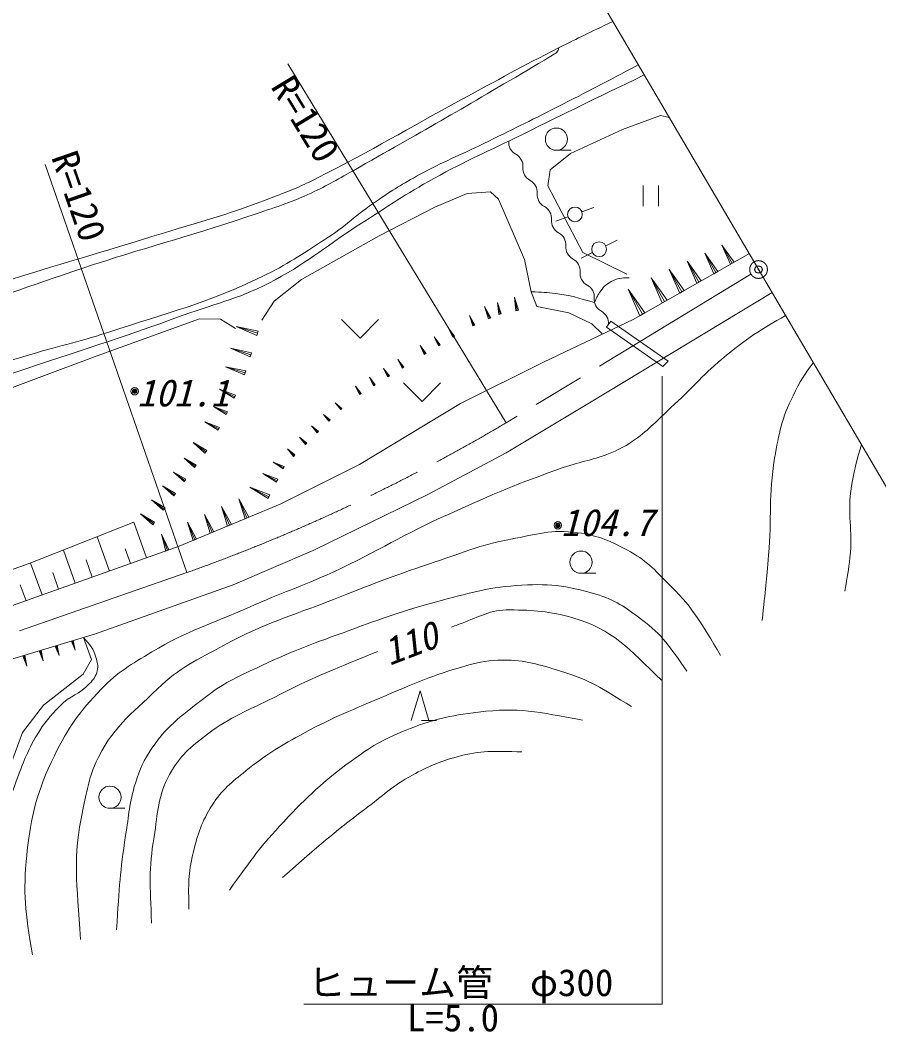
# Model space of a CAD drawing. Units: millimetres, scale not verified. Extents: x 40000 to 680000, y 20000 to 380000.
# Drawn here: x 302480 to 360555, y 253140 to 321585 of the extents above; entities that cross this region are included whole.
import ezdxf
from ezdxf.enums import TextEntityAlignment as Align

# ---------------------------------------------------------------- set-up
doc = ezdxf.new("R2010")
doc.units = ezdxf.units.MM
doc.header["$LTSCALE"] = 1000
doc.header["$PDMODE"] = 32
doc.header["$PDSIZE"] = 500
doc.linetypes.add('CHAIN', pattern=[18.5, 12, -1.5, 3.5, -1.5])
for name, color, linetype, lineweight in [('M-BGD', 7, 'Continuous', 13), ('M-BMK', 2, 'CHAIN', 13), ('M-STR-HTXT', 7, 'Continuous', 13)]:
    doc.layers.add(name, color=color, linetype=linetype, lineweight=lineweight)
doc.layers.add('M-OTRS', color=6, linetype='Continuous')
doc.styles.add('ＭＳ ゴシック', font='')
doc.styles.get('ＭＳ ゴシック').set_extended_font_data('MS Gothic')

msp = doc.modelspace()

# ---------------------------------------------------------------- linework, layer by layer
at = {"layer": 'M-BGD'}
for p, q in [((338751, 312789), (339751, 312789)), ((344610, 310394), (344610, 308994)), ((345660, 310394), (345660, 308994)), ((340472, 308615), (341287, 308905)), ((338715, 307989), (339530, 308279)), ((342087, 306315), (342861, 306702)), ((350641, 305144), (349945, 306369)), ((350764, 305213), (349945, 306369)), ((350519, 305074), (349945, 306369)), ((340418, 305481), (341192, 305868)), ((348394, 303866), (347591, 305279)), ((348535, 303946), (347591, 305279)), ((348253, 303786), (347591, 305279)), ((349527, 304510), (348778, 305828)), ((349659, 304585), (348778, 305828)), ((349395, 304435), (348778, 305828)), ((347242, 303211), (346384, 304720)), ((347393, 303297), (346384, 304720)), ((347091, 303126), (346384, 304720)), ((349659, 304585), (349395, 304435)), ((350764, 305213), (350519, 305074)), ((346071, 302546), (345158, 304152)), ((346232, 302637), (345158, 304152)), ((345910, 302454), (345158, 304152)), ((348535, 303946), (348253, 303786)), ((344563, 301688), (343601, 303381)), ((344732, 301785), (343601, 303381)), ((344393, 301592), (343601, 303381)), ((347393, 303297), (347091, 303126)), ((336100, 301938), (335907, 302851)), ((336191, 301957), (335907, 302851)), ((336008, 301919), (335907, 302851)), ((346232, 302637), (345910, 302454)), ((334238, 301414), (333878, 302205)), ((334317, 301450), (333878, 302205)), ((334158, 301379), (333878, 302205)), ((334939, 301693), (334770, 302489)), ((335018, 301710), (334770, 302489)), ((334859, 301676), (334770, 302489)), ((336191, 301957), (336008, 301919)), ((324222, 301333), (325472, 300083)), ((326722, 301333), (325472, 300083)), ((333169, 300929), (332862, 301605)), ((333237, 300960), (332862, 301605)), ((333101, 300898), (332862, 301605)), ((334317, 301450), (334158, 301379)), ((335018, 301710), (334859, 301676)), ((342432, 301225), (342145, 300815)), ((342432, 301225), (346307, 298512)), ((344732, 301785), (344393, 301592)), ((318539, 300400), (317095, 300859)), ((318585, 300544), (317095, 300859)), ((318493, 300255), (317095, 300859)), ((318585, 300544), (318493, 300255)), ((331806, 300178), (331458, 300748)), ((331863, 300213), (331458, 300748)), ((331749, 300143), (331458, 300748)), ((333237, 300960), (333101, 300898)), ((342145, 300815), (345953, 298149)), ((330838, 299587), (330490, 300157)), ((330895, 299622), (330490, 300157)), ((330781, 299552), (330490, 300157)), ((331863, 300213), (331749, 300143)), ((318078, 298951), (316696, 299391)), ((318122, 299089), (316696, 299391)), ((318034, 298813), (316696, 299391)), ((329871, 298996), (329524, 299565)), ((329928, 299031), (329524, 299565)), ((329814, 298962), (329524, 299565)), ((330895, 299622), (330781, 299552)), ((318122, 299089), (318034, 298813)), ((328362, 298072), (328021, 298626)), ((328417, 298106), (328021, 298626)), ((328306, 298038), (328021, 298626)), ((329928, 299031), (329814, 298962)), ((346307, 298512), (345953, 298149)), ((317687, 297722), (316362, 298143)), ((317729, 297854), (316362, 298143)), ((317645, 297589), (316362, 298143)), ((317729, 297854), (317645, 297589)), ((327399, 297481), (327063, 298028)), ((327454, 297514), (327063, 298028)), ((327344, 297447), (327063, 298028)), ((328417, 298106), (328306, 298038)), ((326438, 296890), (326105, 297430)), ((326492, 296923), (326105, 297430)), ((326383, 296857), (326105, 297430)), ((327454, 297514), (327344, 297447)), ((316998, 296111), (315958, 296628)), ((317050, 296215), (315958, 296628)), ((316946, 296007), (315958, 296628)), ((325477, 296300), (325150, 296834)), ((325531, 296333), (325150, 296834)), ((325424, 296267), (325150, 296834)), ((326492, 296923), (326383, 296857)), ((328415, 297047), (329665, 295797)), ((330915, 297047), (329665, 295797)), ((317050, 296215), (316946, 296007)), ((324197, 295282), (323794, 295687)), ((324237, 295322), (323794, 295687)), ((324156, 295242), (323794, 295687)), ((325531, 296333), (325424, 296267)), ((316450, 295007), (315555, 295452)), ((316494, 295097), (315555, 295452)), ((316405, 294918), (315555, 295452)), ((316494, 295097), (316405, 294918)), ((324237, 295322), (324156, 295242)), ((315916, 293933), (314963, 294406)), ((315963, 294028), (314963, 294406)), ((315869, 293838), (314963, 294406)), ((323406, 294496), (322989, 294917)), ((323448, 294538), (322989, 294917)), ((323364, 294455), (322989, 294917)), ((323448, 294538), (323364, 294455)), ((315963, 294028), (315869, 293838)), ((322613, 293708), (322180, 294143)), ((322656, 293751), (322180, 294143)), ((322569, 293665), (322180, 294143)), ((322656, 293751), (322569, 293665)), ((315033, 292384), (314172, 293010)), ((315096, 292470), (314172, 293010)), ((314971, 292298), (314172, 293010)), ((321816, 292917), (321369, 293367)), ((321861, 292961), (321369, 293367)), ((321771, 292872), (321369, 293367)), ((321861, 292961), (321771, 292872)), ((315096, 292470), (314971, 292298)), ((321017, 292122), (320554, 292588)), ((321064, 292169), (320554, 292588)), ((320970, 292076), (320554, 292588)), ((314320, 291403), (313570, 291948)), ((314375, 291478), (313570, 291948)), ((314266, 291328), (313570, 291948)), ((320307, 291309), (319596, 291671)), ((320343, 291380), (319596, 291671)), ((320270, 291238), (319596, 291671)), ((321064, 292169), (320970, 292076)), ((313624, 290444), (312854, 291003)), ((313679, 290521), (312854, 291003)), ((313568, 290367), (312854, 291003)), ((314375, 291478), (314266, 291328)), ((319858, 290427), (318888, 290921)), ((319907, 290524), (318888, 290921)), ((319809, 290330), (318888, 290921)), ((320343, 291380), (320270, 291238)), ((313679, 290521), (313568, 290367)), ((319907, 290524), (319809, 290330)), ((312924, 289481), (312113, 290070)), ((312983, 289562), (312113, 290070)), ((312865, 289400), (312113, 290070)), ((312983, 289562), (312865, 289400)), ((319306, 289342), (318016, 289998)), ((319372, 289471), (318016, 289998)), ((319240, 289213), (318016, 289998)), ((312218, 288509), (311366, 289129)), ((312280, 288595), (311366, 289129)), ((312156, 288424), (311366, 289129)), ((317817, 287907), (317272, 289209)), ((317947, 287962), (317272, 289209)), ((317686, 287853), (317272, 289209)), ((319372, 289471), (319240, 289213)), ((311507, 287530), (310613, 288179)), ((311572, 287619), (310613, 288179)), ((311442, 287441), (310613, 288179)), ((312280, 288595), (312156, 288424)), ((316634, 287413), (316105, 288676)), ((316760, 287465), (316105, 288676)), ((316507, 287360), (316105, 288676)), ((311020, 285204), (310164, 287614)), ((311572, 287619), (311442, 287441)), ((314291, 286433), (313794, 287621)), ((314410, 286483), (313794, 287621)), ((314172, 286383), (313794, 287621)), ((315458, 286921), (314946, 288147)), ((315581, 286972), (314946, 288147)), ((315336, 286870), (314946, 288147)), ((317947, 287962), (317686, 287853)), ((312431, 285705), (312035, 286819)), ((312542, 285745), (312035, 286819)), ((312319, 285666), (312035, 286819)), ((315581, 286972), (315336, 286870)), ((316760, 287465), (316507, 287360)), ((308517, 284315), (307692, 286638)), ((314410, 286483), (314172, 286383)), ((306194, 283490), (305398, 285733)), ((309928, 284816), (309573, 285815)), ((312542, 285745), (312319, 285666)), ((303952, 282694), (303183, 284858)), ((307356, 283903), (306943, 285064)), ((305073, 283092), (304675, 284213)), ((340414, 284164), (341414, 284164)), ((302870, 282310), (302485, 283392)), ((304847, 279239), (304979, 279279)), ((304913, 279259), (305113, 278601)), ((304979, 279279), (305113, 278601)), ((305939, 279570), (306064, 279608)), ((305939, 279570), (306192, 278962)), ((306002, 279589), (306192, 278962)), ((306064, 279608), (306192, 278962)), ((302646, 278570), (302790, 278614)), ((302718, 278592), (302936, 277874)), ((302790, 278614), (302936, 277874)), ((303750, 278905), (303888, 278947)), ((303750, 278905), (304028, 278238)), ((303819, 278926), (304028, 278238)), ((303888, 278947), (304028, 278238)), ((304847, 279239), (305113, 278601)), ((302646, 278570), (302936, 277874)), ((328927, 274204), (329527, 276204)), ((329527, 276204), (330127, 274204)), ((329627, 274204), (330627, 274204)), ((308548, 268262), (309548, 268262))]:
    msp.add_line(p, q, dxfattribs=at)
for points in [[(346388, 314997), (345786, 315139), (343219, 314186), (339699, 312571), (338332, 311453), (338166, 310377), (340527, 305863), (343508, 304413)], [(318819, 301280), (319648, 302577), (321497, 304041), (326770, 306995), (330525, 308927), (332706, 309866), (334280, 309976), (334832, 309479), (336599, 305393), (337040, 303212), (337427, 302219), (339580, 301777), (341154, 301031), (341856, 300342)], [(272347, 271772), (288569, 277230), (313229, 285989), (320062, 288846), (325424, 291517), (332257, 295658), (337931, 298474), (343935, 301332), (351803, 305804)], [(301973, 278366), (307564, 280064), (316881, 283376), (322347, 285737), (330050, 289505), (335350, 292321), (341107, 295758), (353334, 303164)], [(278009, 274963), (277450, 275895), (276269, 285709), (276787, 286717), (279051, 287628), (292896, 293357), (307445, 298795), (314595, 301390), (316031, 301363), (317052, 300728)], [(310164, 287614), (303083, 284819), (287865, 279415)], [(300467, 267302), (300652, 267784), (301646, 270683), (302640, 273389), (304048, 275238), (306726, 277336), (307306, 278330), (306759, 279819)]]:
    msp.add_lwpolyline(points, dxfattribs=at)
for centre, radius in [((338751, 313539), 750), ((340001, 308447), 500), ((341639, 306091), 500), ((310220, 296479), 150), ((310220, 296479), 120), ((310220, 296479), 90), ((310220, 296479), 60), ((310220, 296479), 30), ((310220, 296479), 20), ((338842, 287410), 150), ((338842, 287410), 120), ((338842, 287410), 90), ((338842, 287410), 60), ((338842, 287410), 30), ((338842, 287410), 20), ((340414, 284914), 750), ((308548, 269012), 750)]:
    msp.add_circle(centre, radius, dxfattribs=at)
for centre, start, end in [((336441, 313334), 175.45883, 241.70216), ((335565, 311708), 355.45883, 61.70216), ((337406, 311562), 175.45883, 241.70216), ((336531, 309936), 355.45883, 61.70216), ((338371, 309790), 175.45883, 241.70216), ((337496, 308164), 355.45883, 61.70216), ((339336, 308018), 175.45883, 241.70216), ((338461, 306392), 355.45883, 61.70216), ((340302, 306246), 175.45883, 241.70216), ((339426, 304621), 355.45883, 61.70216), ((341267, 304474), 175.45883, 241.70216), ((340392, 302849), 355.45883, 61.70216), ((342232, 302703), 175.45883, 241.70216), ((341357, 301077), 355.45883, 61.70216)]:
    msp.add_arc(centre, 923, start, end, dxfattribs=at)
for points, knots in [([(270461, 291091), (271457, 291742), (271770, 291925), (272649, 292390), (273922, 293064), (274717, 293267), (276045, 293825), (280237, 295589), (282561, 296636), (286784, 298325), (291776, 300322), (294543, 301529), (299621, 303295), (303919, 304789), (306408, 305377), (310747, 306746), (314273, 307858), (316304, 308328), (319747, 309672), (320876, 310113), (321510, 310365), (322591, 310914), (326454, 312877), (328522, 314159), (332336, 316215), (334894, 317594), (336303, 318412), (338900, 319714), (340354, 320443), (340875, 320702), (342568, 321504)], [0, 0, 0, 0, 1, 1, 1, 2, 2, 2, 3, 3, 3, 4, 4, 4, 5, 5, 5, 6, 6, 6, 7, 7, 7, 8, 8, 8, 9, 9, 9, 10, 10, 10, 10]), ([(247857, 290610), (249642, 289866), (250258, 289647), (251861, 289251), (253916, 288743), (255129, 288586), (257245, 288630), (259295, 288672), (260447, 288835), (262463, 289209), (265618, 289796), (267383, 290180), (270461, 291091), (271747, 291471), (272472, 291676), (273727, 292149), (278088, 293797), (280405, 295034), (284742, 296746), (289584, 298658), (292318, 299678), (297207, 301467), (300877, 302810), (302946, 303529), (306648, 304780), (311001, 306251), (313521, 306822), (317871, 308300), (319470, 308843), (320388, 309100), (321929, 309791), (323164, 310344), (323813, 310744), (324993, 311406), (329652, 314018), (332237, 315525), (336837, 318238), (337537, 318651), (337928, 318884), (338618, 319315), (338681, 319355), (338724, 319368), (338777, 319419), (338867, 319506), (338872, 319585), (338900, 319714)], [0, 0, 0, 0, 1, 1, 1, 2, 2, 2, 3, 3, 3, 4, 4, 4, 5, 5, 5, 6, 6, 6, 7, 7, 7, 8, 8, 8, 9, 9, 9, 10, 10, 10, 11, 11, 11, 12, 12, 12, 13, 13, 13, 14, 14, 14, 15, 15, 15, 15]), ([(273578, 288132), (273583, 288258), (273596, 288332), (273659, 288439), (273747, 288590), (273878, 288606), (274035, 288684), (274459, 288896), (274704, 289005), (275155, 289150), (275883, 289384), (276305, 289468), (277037, 289690), (279250, 290364), (280478, 290781), (282665, 291535), (284938, 292318), (286181, 292843), (288425, 293707), (291287, 294808), (292844, 295547), (295732, 296578), (298492, 297563), (300072, 298018), (302873, 298878), (305018, 299537), (306267, 299750), (308395, 300461), (312509, 301836), (314937, 302343), (318840, 304239), (320575, 305082), (321470, 305705), (323091, 306751), (324516, 307670), (325169, 308392), (326570, 309346), (327678, 310101), (328321, 310496), (329496, 311141), (331145, 312046), (332141, 312412), (333830, 313239), (335767, 314186), (336850, 314721), (338772, 315696), (341041, 316847), (341941, 317324), (344289, 318573)], [0, 0, 0, 0, 1, 1, 1, 2, 2, 2, 3, 3, 3, 4, 4, 4, 5, 5, 5, 6, 6, 6, 7, 7, 7, 8, 8, 8, 9, 9, 9, 10, 10, 10, 11, 11, 11, 12, 12, 12, 13, 13, 13, 14, 14, 14, 15, 15, 15, 16, 16, 16, 16]), ([(275528, 277802), (275527, 278984), (275521, 279306), (275482, 280269), (275430, 281565), (275311, 282286), (275234, 283582), (275176, 284541), (274970, 285090), (275123, 286039), (275239, 286754), (275371, 287198), (275841, 287750), (276708, 288769), (277577, 288948), (278823, 289434), (280141, 289949), (280940, 290064), (282274, 290539), (286209, 291941), (288310, 293003), (292226, 294459), (296013, 295867), (298211, 296440), (302040, 297730), (306524, 299241), (309065, 300006), (313511, 301623), (315955, 302512), (317438, 302775), (319723, 304016), (322118, 305316), (323260, 306377), (325557, 307844), (327456, 309057), (328490, 309790), (330462, 310881), (332749, 312146), (334110, 312704), (336453, 313862), (339769, 315501), (340994, 316093), (344692, 317886)], [0, 0, 0, 0, 1, 1, 1, 2, 2, 2, 3, 3, 3, 4, 4, 4, 5, 5, 5, 6, 6, 6, 7, 7, 7, 8, 8, 8, 9, 9, 9, 10, 10, 10, 11, 11, 11, 12, 12, 12, 13, 13, 13, 14, 14, 14, 14]), ([(341336, 302478), (341447, 302789), (341504, 302908), (341665, 303154), (341898, 303508), (342082, 303693), (342450, 303902), (342872, 304142), (343147, 304139), (343665, 304160)], [0, 0, 0, 0, 1, 1, 1, 2, 2, 2, 3, 3, 3, 3]), ([(337040, 303212), (337824, 303192), (338067, 303169), (338720, 303086), (339761, 302954), (340135, 302820), (341336, 302478)], [0, 0, 0, 0, 1, 1, 1, 2, 2, 2, 2]), ([(303300, 258339), (302828, 261306), (302651, 262475), (302927, 265110), (303210, 267815), (303598, 269374), (304790, 271818), (305734, 273752), (306471, 274771), (307958, 276325), (309105, 277524), (309964, 277977), (311382, 278838), (313807, 280310), (315388, 280721), (317980, 281874), (320170, 282849), (321463, 283243), (323639, 284249), (326769, 285695), (328388, 286787), (331535, 288196), (334488, 289519), (336154, 290250), (339210, 291316), (340479, 291759), (341257, 291815), (342495, 292338), (343131, 292606), (343480, 292791), (344041, 293193), (345084, 293942), (345549, 294511), (346498, 295374), (347875, 296627), (348523, 297464), (349949, 298660), (351612, 300054), (352625, 300687), (354251, 301602)], [0, 0, 0, 0, 1, 1, 1, 2, 2, 2, 3, 3, 3, 4, 4, 4, 5, 5, 5, 6, 6, 6, 7, 7, 7, 8, 8, 8, 9, 9, 9, 10, 10, 10, 11, 11, 11, 12, 12, 12, 13, 13, 13, 13]), ([(352663, 280969), (352902, 283094), (352955, 283658), (353105, 285386), (353326, 287945), (353083, 289417), (353512, 291949), (353800, 293645), (353992, 294632), (354755, 296173), (355232, 297140), (355555, 297659), (356128, 298403)], [0, 0, 0, 0, 1, 1, 1, 2, 2, 2, 3, 3, 3, 4, 4, 4, 4]), ([(358251, 282949), (358459, 284011), (358495, 284336), (358601, 285232), (358823, 287102), (358398, 288196), (358712, 290054), (358899, 291165), (358990, 291600), (359383, 292859)], [0, 0, 0, 0, 1, 1, 1, 2, 2, 2, 3, 3, 3, 3]), ([(306561, 259385), (306317, 263342), (305993, 264804), (306719, 268150), (306995, 269418), (307070, 270169), (307603, 271353), (308646, 273670), (309947, 274579), (311772, 276349), (313280, 277814), (314425, 278298), (316272, 279303), (319023, 280801), (320757, 281244), (323670, 282395), (326183, 283389), (327594, 283945), (330158, 284797), (332291, 285506), (333456, 286054), (335666, 286468), (337402, 286792), (338418, 287165), (340166, 286909), (341641, 286694), (342456, 286343), (343755, 285612), (344988, 284918), (345516, 284267), (346515, 283265), (348099, 281679), (348511, 280824), (349856, 278599)], [0, 0, 0, 0, 1, 1, 1, 2, 2, 2, 3, 3, 3, 4, 4, 4, 5, 5, 5, 6, 6, 6, 7, 7, 7, 8, 8, 8, 9, 9, 9, 10, 10, 10, 11, 11, 11, 11]), ([(308990, 260033), (309201, 263067), (309219, 263939), (309611, 266411), (309833, 267808), (309841, 268625), (310274, 269972), (310586, 270943), (310817, 271490), (311392, 272333), (312518, 273984), (313537, 274613), (315105, 275853), (316412, 276885), (317331, 277201), (318832, 277923), (321073, 279001), (322405, 279441), (324740, 280297), (327052, 281145), (328350, 281629), (330731, 282257), (332774, 282797), (333924, 283180), (336032, 283334), (338141, 283488), (339388, 283358), (341415, 282754), (342738, 282360), (343401, 281869), (344507, 281043), (345964, 279954), (346398, 279219), (347571, 277537)], [0, 0, 0, 0, 1, 1, 1, 2, 2, 2, 3, 3, 3, 4, 4, 4, 5, 5, 5, 6, 6, 6, 7, 7, 7, 8, 8, 8, 9, 9, 9, 10, 10, 10, 11, 11, 11, 11]), ([(331656, 280525), (331967, 280652), (332058, 280680), (332318, 280774), (333566, 281224), (334263, 281699), (335590, 281685), (337269, 281666), (338241, 281608), (339855, 281146), (342612, 280358), (343609, 279078), (345860, 276922)], [0, 0, 0, 0, 1, 1, 1, 2, 2, 2, 3, 3, 3, 4, 4, 4, 4]), ([(301347, 267474), (301702, 268696), (301817, 269051), (302186, 270038), (302666, 271322), (302924, 272060), (303622, 273240), (304111, 274068), (304489, 274473), (305149, 275173), (305829, 275893), (306510, 275965), (307174, 276700), (307437, 276992), (307596, 277183), (307689, 277565), (307775, 277916), (307685, 278135), (307597, 278486), (307448, 279082), (307195, 279306), (306759, 279819)], [0, 0, 0, 0, 1, 1, 1, 2, 2, 2, 3, 3, 3, 4, 4, 4, 5, 5, 5, 6, 6, 6, 7, 7, 7, 7]), ([(311364, 260496), (311258, 263156), (311166, 264074), (311530, 266321), (311802, 267999), (311768, 269051), (312579, 270545), (313278, 271832), (313981, 272391), (315147, 273278), (316745, 274494), (317860, 274846), (319647, 275763), (322308, 277128), (323284, 277488), (326645, 278869)], [0, 0, 0, 0, 1, 1, 1, 2, 2, 2, 3, 3, 3, 4, 4, 4, 5, 5, 5, 5]), ([(313890, 261435), (313857, 263138), (313826, 263795), (314180, 265244), (314502, 266563), (314736, 267328), (315464, 268474), (316145, 269546), (316755, 269994), (317742, 270793), (319066, 271867), (319891, 272376), (321386, 273195), (323435, 274319), (324659, 274809), (326811, 275721), (329068, 276679), (330328, 277263), (332691, 277916), (333622, 278173), (334169, 278287), (335134, 278289), (336682, 278291), (337545, 277992), (339027, 277543), (341035, 276935), (341774, 276404), (343831, 275142)], [0, 0, 0, 0, 1, 1, 1, 2, 2, 2, 3, 3, 3, 4, 4, 4, 5, 5, 5, 6, 6, 6, 7, 7, 7, 8, 8, 8, 9, 9, 9, 9]), ([(316624, 262718), (318215, 264955), (318728, 265667), (320309, 267356), (321945, 269104), (322934, 270040), (324864, 271456), (326184, 272424), (326990, 272915), (328509, 273527), (330364, 274274), (331492, 274521), (333478, 274769), (336214, 275110), (337435, 274784), (340518, 274231)], [0, 0, 0, 0, 1, 1, 1, 2, 2, 2, 3, 3, 3, 4, 4, 4, 5, 5, 5, 5]), ([(320226, 263588), (322825, 265839), (323523, 266496), (325775, 268185), (327018, 269116), (327641, 269761), (329005, 270504), (330127, 271114), (330798, 271407), (332028, 271746), (333686, 272203), (334463, 272124), (336418, 272077)], [0, 0, 0, 0, 1, 1, 1, 2, 2, 2, 3, 3, 3, 4, 4, 4, 4])]:
    msp.add_open_spline(points, degree=3, knots=knots, dxfattribs=at)
for p in [(310220, 296479), (338842, 287410)]:
    msp.add_point(p, dxfattribs=at)
at = {"layer": 'M-BMK'}
for p, q in [((351909, 304406), (335347, 294345)), ((313758, 284213), (253873, 263387))]:
    msp.add_line(p, q, dxfattribs=at)
msp.add_circle((352422, 304717), 600, dxfattribs=at)
msp.add_arc((271994, 401269), 124284, 289.63552, 300.6467, dxfattribs=at)
at = {"layer": 'M-OTRS'}
msp.add_point((352422, 304717), dxfattribs=at)
at = {"layer": 'M-STR-HTXT'}
for p, q in [((363320, 286151), (336842, 331260)), ((335347, 294345), (320589, 318639)), ((313758, 284213), (304159, 311815))]:
    msp.add_line(p, q, dxfattribs=at)
msp.add_lwpolyline([(345902, 297491), (345902, 255003), (321654, 255003)], dxfattribs=at)

# ---------------------------------------------------------------- texts
at = {"layer": 'M-BGD', "style": 'ＭＳ ゴシック', "oblique": 15}
for s, p in [('101.1', (313495, 296370)), ('104.7', (342174, 287598))]:
    msp.add_text(s, height=1833, dxfattribs=at).set_placement(p, align=Align.MIDDLE_CENTER)
msp.add_text('110', height=1833, rotation=20.999, dxfattribs=at).set_placement((328869, 279418), align=Align.MIDDLE_CENTER)
at = {"layer": 'M-STR-HTXT', "style": 'ＭＳ ゴシック'}
msp.add_text('R=120', height=1833, rotation=301.276, dxfattribs=at).set_placement((322567, 315383), align=Align.TOP_CENTER)
msp.add_text('R=120', height=1833, rotation=289.176, dxfattribs=at).set_placement((305066, 309206), align=Align.BOTTOM_CENTER)
msp.add_text('ヒューム管\u3000φ300', height=1833, dxfattribs=at).set_placement((332279, 255003), align=Align.BOTTOM_CENTER)
msp.add_text('L=5.0', height=1833, dxfattribs=at).set_placement((331753, 255003), align=Align.TOP_CENTER)

doc.saveas('drawing.dxf')
